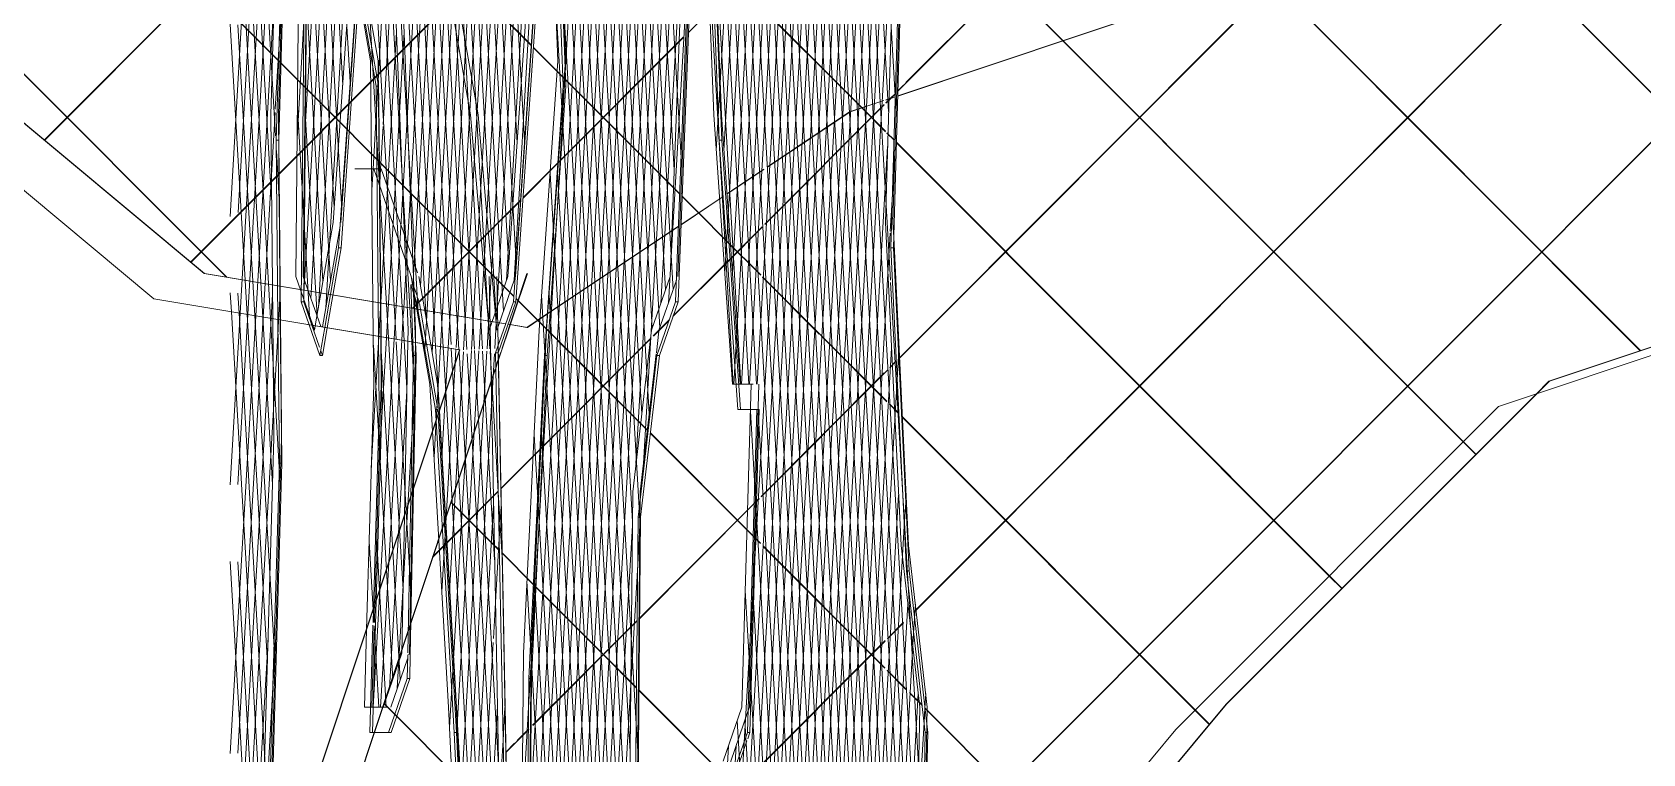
# Model space of a CAD drawing. Header units: millimetres. Extents: x -12186 to 152825, y -4386 to 9463.
# Drawn here: x 121776.2 to 122246.5, y 2273.3 to 2484 of the extents above; entities that cross this region are included whole.
import ezdxf

# ---------------------------------------------------------------- set-up
doc = ezdxf.new("R2010")
doc.units = ezdxf.units.MM
doc.layers.add('G-IMPT', color=8, linetype='Continuous', lineweight=5)
doc.layers.add('L-PLNT', color=71, linetype='Continuous', lineweight=5)

# ---------------------------------------------------------------- blocks, each defined once
blk = doc.blocks.new('SVA_Shades of Green Tree - Australian_Tree_based_on_Leopard_Tree_2901-V502-Section 4')
at = {"layer": 'G-IMPT'}
for p, q in [((-37586.75, 2452.95), (-37545.72, 3161.5)), ((-37584.54, 2452.95), (-37543.5, 3161.5)), ((-37584.91, 2406.28), (-37542.63, 3136.31)), ((-37582.7, 2406.28), (-37540.42, 3136.31)), ((-37606.24, 2430.2), (-37565.81, 3128.29)), ((-37603.95, 2431.34), (-37563.59, 3128.29)), ((-37603.33, 2401.93), (-37562.15, 3113.11)), ((-37580.53, 2403.55), (-37540.93, 3087.3)), ((-37578.31, 2403.55), (-37538.72, 3087.3)), ((-37516.27, 2101.5), (-37460.11, 3071.25)), ((-37514.05, 2101.5), (-37457.89, 3071.25)), ((-37504.21, 2231.3), (-37455.57, 3071.25)), ((-37501.99, 2231.3), (-37453.35, 3071.25)), ((-37409.95, 2155.58), (-37462.98, 3071.25)), ((-37407.74, 2155.58), (-37460.76, 3071.25)), ((-37407.22, 2186.94), (-37458.44, 3071.25)), ((-37405.09, 2188.23), (-37456.22, 3071.25)), ((-37405.81, 2240.87), (-37453.08, 3057.2)), ((-37413.48, 2411.63), (-37450.87, 3057.2)), ((-37557.18, 2423.48), (-37592.43, 3032.21)), ((-37554.96, 2423.48), (-37590.21, 3032.21)), ((-37562.63, 2439.15), (-37593.8, 2977.44)), ((-37560.41, 2439.15), (-37591.59, 2977.44)), ((-37440.25, 2394.64), (-37411.99, 2882.6)), ((-37573.41, 2468.57), (-37596.93, 2874.68)), ((-37571.25, 2469.4), (-37594.72, 2874.68)), ((-37438.03, 2394.64), (-37410.27, 2874.11)), ((-37437.14, 2369.88), (-37408.96, 2856.47)), ((-37414, 2460.81), (-37436.67, 2852.24)), ((-37427.61, 2377.61), (-37400.25, 2850.08)), ((-37430.03, 2414.22), (-37405.29, 2841.49)), ((-37425.39, 2377.61), (-37398.49, 2842.21)), ((-37412.06, 2465.48), (-37433.5, 2835.8)), ((-37427.81, 2414.22), (-37403.46, 2834.75)), ((-37575.89, 2432.93), (-37598.75, 2827.63)), ((-37573.73, 2433.76), (-37596.54, 2827.63)), ((-37440.3, 2472.22), (-37419.65, 2828.65)), ((-37438.08, 2472.22), (-37417.95, 2819.94)), ((-37434.92, 2369.88), (-37408.93, 2818.83)), ((-37416.8, 1960.06), (-37466.04, 2810.49)), ((-37415.41, 1974.38), (-37463.83, 2810.49)), ((-37579.18, 2411.3), (-37601.62, 2798.81)), ((-37576.97, 2411.3), (-37599.33, 2797.44)), ((-37521.11, 2253.23), (-37489.54, 2798.29)), ((-37518.89, 2253.23), (-37487.33, 2798.29)), ((-37476.6, 2443.83), (-37496.6, 2789.18)), ((-37474.59, 2447.29), (-37494.39, 2789.18)), ((-37520.46, 2185.92), (-37485.58, 2788.23)), ((-37518.25, 2185.92), (-37483.37, 2788.23)), ((-37421.14, 1956.62), (-37468.82, 2779.99)), ((-37418.92, 1956.62), (-37466.61, 2779.99)), ((-37518.4, 2143.15), (-37481.62, 2778.18)), ((-37516.18, 2143.15), (-37479.41, 2778.18)), ((-37479.12, 2408.9), (-37500.46, 2777.42)), ((-37476.91, 2408.9), (-37498.25, 2777.42)), ((-37483.02, 2397.7), (-37503.91, 2758.44)), ((-37480.8, 2397.7), (-37501.69, 2758.44)), ((-37424.82, 1941.73), (-37471.22, 2743.06)), ((-37422.6, 1941.73), (-37469.01, 2743.06)), ((-37502.39, 2184.25), (-37471.13, 2724.14)), ((-37500.18, 2184.25), (-37468.91, 2724.14)), ((-37489.47, 2273.91), (-37514.64, 2708.59)), ((-37406.66, 2314.68), (-37017.21, 2704.78)), ((-37406.65, 2314.57), (-37017.09, 2704.78)), ((-37541.78, 2392.8), (-37559.79, 2703.94)), ((-37539.48, 2391.38), (-37557.58, 2703.94)), ((-37607.4, 2412.46), (-37885.87, 2691.39)), ((-37607.27, 2412.46), (-37885.74, 2691.39)), ((-37525.56, 2411.61), (-37509.41, 2690.55)), ((-37523.34, 2411.61), (-37507.19, 2690.55)), ((-37464.32, 2449.43), (-37451.88, 2664.27)), ((-37462.11, 2449.43), (-37449.67, 2664.27)), ((-37530.71, 2479.6), (-37520.65, 2653.32)), ((-37528.49, 2479.6), (-37518.43, 2653.32)), ((-37482.78, 2080), (-37516.04, 2654.23)), ((-37480.57, 2080), (-37513.82, 2654.23)), ((-37454.81, 2381.24), (-37470.78, 2656.94)), ((-37452.6, 2381.24), (-37468.56, 2656.94)), ((-37486.1, 2372.55), (-37502.29, 2652.02)), ((-37483.89, 2372.55), (-37500.07, 2652.02)), ((-37487.79, 2358.01), (-37470.75, 2652.15)), ((-37485.57, 2358.01), (-37468.54, 2652.15)), ((-37529.92, 2413.41), (-37755.36, 2639.23)), ((-37594.19, 2435.17), (-37606.24, 2643.18)), ((-37593.05, 2453.71), (-37604.01, 2643.05)), ((-37530.71, 2401.17), (-37516.97, 2638.38)), ((-37528.49, 2401.17), (-37514.75, 2638.38)), ((-37454.65, 2381.24), (-37439.91, 2635.81)), ((-37452.43, 2381.24), (-37437.69, 2635.81)), ((-37403.36, 2239.57), (-37009.01, 2634.58)), ((-37403.36, 2239.43), (-37008.88, 2634.58)), ((-37546.3, 2392.42), (-37560.27, 2633.73)), ((-37544.06, 2392.04), (-37558.06, 2633.73)), ((-37461.85, 2413.79), (-37450.45, 2610.62)), ((-37459.63, 2413.79), (-37448.23, 2610.62)), ((-37425.19, 2341), (-37409.75, 2607.52)), ((-37488.82, 2341.13), (-37504.09, 2604.67)), ((-37486.84, 2345.06), (-37501.87, 2604.67)), ((-37462.11, 2173.88), (-37437.61, 2597.08)), ((-37459.9, 2173.88), (-37435.39, 2597.08)), ((-37522.47, 2451.66), (-37530.68, 2593.38)), ((-37520.31, 2452.49), (-37528.47, 2593.38)), ((-37422.97, 2341), (-37408.35, 2593.5)), ((-37555.88, 2436.95), (-37547.05, 2589.49)), ((-37553.67, 2436.95), (-37544.84, 2589.49)), ((-37660.56, 2452.5), (-37530.05, 2583.23)), ((-37660.43, 2452.5), (-37529.92, 2583.23)), ((-37480.53, 2404.85), (-37470.38, 2580.15)), ((-37478.32, 2404.85), (-37468.17, 2580.15)), ((-37440.44, 2446.83), (-37447.76, 2573.19)), ((-37438.23, 2446.83), (-37445.55, 2573.19)), ((-37459.19, 2381.24), (-37448.34, 2568.53)), ((-37456.98, 2381.24), (-37446.13, 2568.53)), ((-37596.74, 2400.83), (-37606.24, 2564.75)), ((-37539.73, 2480.65), (-37534.94, 2563.31)), ((-37530.71, 2436.92), (-37538.15, 2565.41)), ((-37537.51, 2480.65), (-37532.73, 2563.31)), ((-37528.49, 2436.92), (-37535.93, 2565.41)), ((-37536.81, 2463.83), (-37542.42, 2560.78)), ((-37534.59, 2463.83), (-37540.21, 2560.78)), ((-37522.97, 2412.69), (-37512.62, 2561.58)), ((-37411.28, 2466.78), (-37316.6, 2561.62)), ((-37408.93, 2469.27), (-37316.73, 2561.62)), ((-37536.32, 2461.05), (-37530.71, 2558.03)), ((-37534.11, 2461.05), (-37528.49, 2558.03)), ((-37425.55, 2346.46), (-37437.75, 2557.26)), ((-37423.33, 2346.46), (-37435.54, 2557.26)), ((-37592.21, 2459.87), (-37589.78, 2544.03)), ((-37564.55, 2444.14), (-37558.94, 2540.99)), ((-37561.59, 2457.09), (-37556.73, 2540.99)), ((-37552.92, 2409.75), (-37545.55, 2536.97)), ((-37550.7, 2409.86), (-37543.34, 2536.97)), ((-37537.15, 2391.32), (-37545.65, 2538.08)), ((-37534.94, 2391.4), (-37543.43, 2538.08)), ((-37411.05, 2388.72), (-37261.1, 2538.92)), ((-37411.04, 2388.59), (-37260.97, 2538.92)), ((-37135.76, 2410.6), (-37262.76, 2537.81)), ((-37135.63, 2410.6), (-37262.63, 2537.81)), ((-37551.3, 2400.46), (-37558.69, 2528.08)), ((-37549.09, 2400.46), (-37556.48, 2528.08)), ((-37530.05, 2413.41), (-37637.55, 2521.09)), ((-37459.35, 2381.24), (-37467.34, 2519.18)), ((-37457.14, 2381.24), (-37465.13, 2519.18)), ((-37363.13, 2481.49), (-37397.87, 2516.29)), ((-37363, 2481.49), (-37397.85, 2516.4)), ((-37601.13, 2401.65), (-37594.76, 2511.65)), ((-37524.95, 2416.01), (-37530.71, 2515.35)), ((-37522.79, 2416.85), (-37528.49, 2515.35)), ((-37584.01, 2507.05), (-37584.92, 2412.69)), ((-37568.52, 2507.05), (-37563.06, 2475.6)), ((-37432.04, 2380.13), (-37439.49, 2508.88)), ((-37429.82, 2380.13), (-37437.28, 2508.88)), ((-37617.84, 2416.86), (-37530.05, 2504.8)), ((-37617.72, 2416.86), (-37529.92, 2504.8)), ((-37549.35, 2392.93), (-37542.82, 2505.6)), ((-37547.16, 2392.56), (-37540.61, 2505.6)), ((-37475.59, 2412.69), (-37472.07, 2503.98)), ((-37421.73, 2461.89), (-37465.51, 2505.75)), ((-37421.86, 2461.89), (-37465.51, 2505.61)), ((-37194.49, 2390.99), (-37309.75, 2506.45)), ((-37194.36, 2390.99), (-37309.62, 2506.45)), ((-37573.99, 2428.42), (-37569.07, 2499.22)), ((-37598.83, 2401.18), (-37593.42, 2494.6)), ((-37592.02, 2480.58), (-37591.21, 2494.6)), ((-37485.1, 2041.47), (-37511.35, 2494.8)), ((-37483.5, 2052.17), (-37509.13, 2494.8)), ((-37594.51, 2400.46), (-37599.8, 2491.83)), ((-37552.52, 2407.28), (-37555.77, 2491.32)), ((-37539.37, 2491.32), (-37533.9, 2459.87)), ((-37518.39, 2480.15), (-37530.05, 2491.83)), ((-37518.38, 2480.27), (-37529.92, 2491.83)), ((-37487.73, 2282.03), (-37499.82, 2490.9)), ((-37472.44, 2483.95), (-37464.96, 2491.44)), ((-37601.33, 2401.6), (-37606.24, 2486.32)), ((-37599.09, 2401.23), (-37604.01, 2486.19)), ((-37560.63, 2433.41), (-37557.7, 2484)), ((-37558.42, 2433.41), (-37555.49, 2484)), ((-37593.12, 2461.54), (-37592.02, 2480.58)), ((-37544.85, 2392.18), (-37539.73, 2480.65)), ((-37542.66, 2391.81), (-37537.51, 2480.65)), ((-37533.56, 2430.39), (-37530.71, 2479.6)), ((-37531.34, 2430.39), (-37528.49, 2479.6)), ((-37509.11, 2470.86), (-37517.7, 2479.46)), ((-37509.12, 2471), (-37517.69, 2479.58)), ((-37510.57, 2445.75), (-37474, 2482.39)), ((-37510.56, 2445.89), (-37473.98, 2482.53)), ((-37246.19, 2364.35), (-37363.13, 2481.49)), ((-37242.42, 2360.7), (-37363, 2481.49)), ((-37563.06, 2475.6), (-37562.95, 2464.33)), ((-37474.99, 2436.81), (-37509.12, 2471)), ((-37475, 2436.69), (-37509.11, 2470.86)), ((-37459.64, 2138.24), (-37440.3, 2472.22)), ((-37457.42, 2138.24), (-37438.08, 2472.22)), ((-37412.07, 2465.16), (-37414.85, 2464.23)), ((-37412.07, 2465.11), (-37414.85, 2464.19)), ((-37414.82, 2463.37), (-37413.52, 2464.67)), ((-37414.81, 2463.25), (-37413.39, 2464.67)), ((-37413.52, 2464.67), (-37412.04, 2466.15)), ((-37413.39, 2464.67), (-37412.04, 2466.02)), ((-37411.79, 2460.81), (-37412.06, 2465.48)), ((-37411.28, 2466.92), (-37409.65, 2468.55)), ((-37596.64, 2400.82), (-37593.18, 2460.55)), ((-37591.64, 2399.98), (-37592.21, 2459.87)), ((-37583.14, 2401.18), (-37586.66, 2462.05)), ((-37580.92, 2401.18), (-37584.45, 2462.05)), ((-37562.95, 2464.02), (-37562.28, 2395.08)), ((-37540.33, 2391.9), (-37536.32, 2461.05)), ((-37538.15, 2391.28), (-37534.11, 2461.05)), ((-37532.62, 2391.49), (-37536.81, 2463.83)), ((-37530.41, 2391.57), (-37534.59, 2463.83)), ((-37533.9, 2459.87), (-37528.44, 2396.96)), ((-37450.15, 2427.85), (-37415.3, 2462.76)), ((-37450.14, 2427.98), (-37415.3, 2462.88)), ((-37425.38, 2460.71), (-37449.41, 2444.67)), ((-37415.36, 2464.06), (-37425.38, 2460.71)), ((-37414.93, 2454.95), (-37421.86, 2461.89)), ((-37414.94, 2455.09), (-37421.73, 2461.89)), ((-37562.34, 2444.14), (-37561.62, 2456.45)), ((-37422.91, 2301.81), (-37414.3, 2450.59)), ((-37412.43, 2452.57), (-37414.51, 2454.66)), ((-37412.43, 2452.45), (-37414.51, 2454.53)), ((-37412.89, 2436.57), (-37412.08, 2450.59)), ((-37285.35, 2325.15), (-37411.72, 2451.73)), ((-37281.57, 2321.5), (-37411.71, 2451.86)), ((-37591.98, 2435.17), (-37592.8, 2449.5)), ((-37520.75, 2435.56), (-37510.57, 2445.75)), ((-37520.74, 2435.7), (-37510.56, 2445.89)), ((-37474.39, 2443.83), (-37474.59, 2447.29)), ((-37435, 2352.84), (-37440.44, 2446.83)), ((-37432.79, 2352.84), (-37438.23, 2446.83)), ((-37567.61, 2444.14), (-37563.45, 2444.14)), ((-37564.91, 2437.96), (-37564.55, 2444.14)), ((-37563.45, 2444.14), (-37562.15, 2444.14)), ((-37562.69, 2437.96), (-37562.34, 2444.14)), ((-37562.15, 2444.14), (-37556.77, 2428.67)), ((-37485.27, 1966.14), (-37512.88, 2442.86)), ((-37483.5, 1973.74), (-37510.67, 2442.86)), ((-37450.43, 2444), (-37461.27, 2436.76)), ((-37450.43, 2443.91), (-37461.26, 2436.68)), ((-37560.05, 2394.71), (-37562.63, 2439.15)), ((-37557.82, 2394.34), (-37560.41, 2439.15)), ((-37556.74, 2422.21), (-37555.88, 2436.95)), ((-37554.52, 2422.21), (-37553.67, 2436.95)), ((-37528.71, 2402.54), (-37530.71, 2436.92)), ((-37526.5, 2402.54), (-37528.49, 2436.92)), ((-37413.51, 2425.88), (-37412.89, 2436.57)), ((-37562.84, 2395.18), (-37560.63, 2433.41)), ((-37560.65, 2394.81), (-37558.42, 2433.41)), ((-37530.05, 2426.37), (-37521.53, 2434.91)), ((-37529.92, 2426.37), (-37521.54, 2434.77)), ((-37462.31, 2435.98), (-37474.61, 2427.77)), ((-37462.31, 2436.06), (-37474.6, 2427.86)), ((-37469.55, 2431.23), (-37474.29, 2435.98)), ((-37469.42, 2431.23), (-37474.28, 2436.1)), ((-37579.29, 2397.92), (-37574.17, 2427.4)), ((-37556.68, 2428.42), (-37551.58, 2413.75)), ((-37535.81, 2391.37), (-37533.56, 2430.39)), ((-37533.6, 2391.45), (-37531.34, 2430.39)), ((-37475.36, 2427.35), (-37513.63, 2401.81)), ((-37475.36, 2427.26), (-37513.63, 2401.72)), ((-37461.41, 2423.08), (-37469.55, 2431.23)), ((-37461.42, 2423.22), (-37469.42, 2431.23)), ((-37461, 2417.11), (-37450.93, 2427.2)), ((-37460.99, 2416.99), (-37450.93, 2427.07)), ((-37558.35, 2394.43), (-37556.74, 2422.21)), ((-37555.47, 2393.95), (-37557.18, 2423.48)), ((-37555.71, 2401.65), (-37554.52, 2422.21)), ((-37553.63, 2400.44), (-37554.96, 2423.48)), ((-37553, 2403.38), (-37530.05, 2426.37)), ((-37552.88, 2403.38), (-37529.92, 2426.37)), ((-37451.35, 2413.13), (-37461.42, 2423.22)), ((-37451.35, 2413), (-37461.41, 2423.08)), ((-37420.7, 2301.81), (-37413.55, 2425.32)), ((-37523.48, 2406.83), (-37530.05, 2413.41)), ((-37523.47, 2406.95), (-37529.92, 2413.41)), ((-37527.98, 2388.02), (-37519.49, 2413.53)), ((-37526.89, 2391.71), (-37519.62, 2413.53)), ((-37476.97, 2400.98), (-37460.99, 2416.99)), ((-37476.91, 2401.18), (-37461, 2417.11)), ((-37432.28, 2375.31), (-37430.03, 2414.22)), ((-37430.07, 2375.31), (-37427.81, 2414.22)), ((-37584.92, 2412.69), (-37579.82, 2398.01)), ((-37551.21, 2412.69), (-37547.73, 2392.66)), ((-37528.05, 2392.48), (-37528.44, 2412.69)), ((-37528.05, 2398.08), (-37523.24, 2411.92)), ((-37523.24, 2411.92), (-37522.97, 2412.69)), ((-37481.06, 2396.96), (-37475.97, 2411.61)), ((-37414.5, 2376.22), (-37450.82, 2412.6)), ((-37434.24, 2395.86), (-37450.82, 2412.48)), ((-37409.94, 2350.5), (-37413.44, 2410.86)), ((-37605.92, 2402.37), (-37606.24, 2407.89)), ((-37603.68, 2401.99), (-37604.01, 2407.76)), ((-37594.33, 2400.43), (-37593.92, 2407.53)), ((-37592.14, 2400.07), (-37591.71, 2407.53)), ((-37516.53, 2399.87), (-37522.79, 2406.14)), ((-37516.41, 2399.87), (-37522.78, 2406.26)), ((-37505.92, 2244.21), (-37515.36, 2407.22)), ((-37503.75, 2245.04), (-37513.15, 2407.22)), ((-37606.24, 2351.77), (-37603.33, 2401.93)), ((-37606.24, 2273.34), (-37598.83, 2401.18)), ((-37606.24, 2194.91), (-37594.33, 2400.43)), ((-37597.19, 2251.69), (-37605.92, 2402.37)), ((-37604.01, 2351.9), (-37601.14, 2401.57)), ((-37604.01, 2273.47), (-37596.64, 2400.82)), ((-37595.12, 2254.17), (-37603.68, 2401.99)), ((-37595.42, 2299.65), (-37601.33, 2401.6)), ((-37593.48, 2304.32), (-37599.09, 2401.23)), ((-37593.91, 2351.93), (-37596.74, 2400.83)), ((-37591.7, 2351.93), (-37594.51, 2400.46)), ((-37592.3, 2397.29), (-37592.14, 2400.07)), ((-37556.15, 2394.06), (-37555.73, 2401.45)), ((-37553.23, 2393.57), (-37553.61, 2400.14)), ((-37531.26, 2391.54), (-37530.83, 2399.02)), ((-37530.83, 2399.02), (-37530.71, 2401.17)), ((-37525.83, 2398.85), (-37530.05, 2399.55)), ((-37525.82, 2398.87), (-37529.92, 2399.55)), ((-37529.04, 2391.62), (-37528.61, 2399.02)), ((-37528.61, 2399.02), (-37528.49, 2401.17)), ((-37513.94, 2397.27), (-37516.53, 2399.87)), ((-37513.93, 2397.39), (-37516.41, 2399.87)), ((-37482.71, 2395.36), (-37478.04, 2400.04)), ((-37482.7, 2395.25), (-37478.11, 2399.85)), ((-37604.01, 2195.04), (-37592.3, 2397.29)), ((-37565.07, 2356.73), (-37562.84, 2395.18)), ((-37562.86, 2356.73), (-37560.65, 2394.81)), ((-37562.59, 2321.16), (-37558.35, 2394.43)), ((-37556.8, 2338.55), (-37560.05, 2394.71)), ((-37559.91, 2329.21), (-37556.15, 2394.06)), ((-37554.67, 2380.09), (-37555.47, 2393.95)), ((-37515.81, 2362.08), (-37483.41, 2394.54)), ((-37515.8, 2362.22), (-37483.44, 2394.63)), ((-37507.08, 2390.4), (-37513.94, 2397.27)), ((-37484.22, 2367.63), (-37513.93, 2397.39)), ((-37481.82, 2390.37), (-37481.09, 2396.72)), ((-37457.16, 2102.6), (-37440.25, 2394.64)), ((-37454.94, 2102.6), (-37438.03, 2394.64)), ((-37414.5, 2376.09), (-37433.58, 2395.2)), ((-37560.67, 2326.92), (-37564.47, 2392.56)), ((-37558.78, 2332.59), (-37562.26, 2392.56)), ((-37554.91, 2344.21), (-37557.77, 2393.54)), ((-37555.39, 2342.8), (-37554.4, 2393.77)), ((-37552.81, 2386.27), (-37553.23, 2393.57)), ((-37553.03, 2349.86), (-37552.19, 2393.4)), ((-37549.51, 2390.15), (-37549.35, 2392.93)), ((-37547.3, 2390.15), (-37547.16, 2392.56)), ((-37545.19, 2373.41), (-37546.3, 2392.42)), ((-37546.09, 2370.7), (-37544.85, 2392.18)), ((-37543.31, 2379.07), (-37544.06, 2392.04)), ((-37543.41, 2378.76), (-37542.66, 2391.81)), ((-37542.24, 2320.65), (-37538.18, 2390.67)), ((-37542.21, 2280.95), (-37535.83, 2391.05)), ((-37541.33, 2385.03), (-37541.71, 2391.65)), ((-37540.6, 2387.22), (-37540.35, 2391.42)), ((-37540.14, 2238.18), (-37531.31, 2390.81)), ((-37539.95, 2281.67), (-37533.63, 2390.93)), ((-37528.79, 2206.85), (-37539.44, 2390.7)), ((-37537.93, 2238.18), (-37529.13, 2390.05)), ((-37530.71, 2280.06), (-37537.08, 2390.09)), ((-37528.49, 2280.06), (-37534.92, 2391)), ((-37530.71, 2358.49), (-37532.58, 2390.88)), ((-37528.49, 2358.49), (-37530.36, 2390.76)), ((-37527.99, 2388.39), (-37527.26, 2390.59)), ((-37484.23, 2367.51), (-37506.12, 2389.43)), ((-37420.85, 2259.03), (-37413.17, 2391.69)), ((-37411.48, 2382.49), (-37411.08, 2389.44)), ((-37411.08, 2389.44), (-37410.95, 2391.69)), ((-37552.45, 2380.09), (-37552.81, 2386.27)), ((-37544.45, 2320.65), (-37540.6, 2387.22)), ((-37530.71, 2201.63), (-37541.33, 2385.03)), ((-37530.05, 2382.2), (-37528.87, 2385.74)), ((-37529.54, 2383.35), (-37528.68, 2385.93)), ((-37528.69, 2386.29), (-37527.99, 2388.39)), ((-37528.68, 2385.93), (-37527.98, 2388.02)), ((-37451.25, 2348.32), (-37414.26, 2385.37)), ((-37413.66, 2386.1), (-37411.75, 2388.01)), ((-37413.66, 2385.97), (-37411.75, 2387.89)), ((-37451.25, 2348.45), (-37415.28, 2384.48)), ((-37420.16, 2175.06), (-37432.04, 2380.13)), ((-37418, 2175.89), (-37429.82, 2380.13)), ((-37418.63, 2259.03), (-37411.48, 2382.49)), ((-37557.09, 2337.67), (-37554.68, 2379.31)), ((-37553.18, 2366.95), (-37552.47, 2379.31)), ((-37544.51, 2359.86), (-37543.41, 2378.76)), ((-37528.49, 2123.21), (-37543.31, 2379.07)), ((-37446.53, 2050.93), (-37427.61, 2377.61)), ((-37444.31, 2050.93), (-37425.39, 2377.61)), ((-37434.03, 2345.12), (-37432.28, 2375.31)), ((-37431.82, 2345.12), (-37430.07, 2375.31)), ((-37411.01, 2372.73), (-37413.75, 2375.47)), ((-37411.01, 2372.59), (-37413.75, 2375.34)), ((-37546.72, 2359.86), (-37546.09, 2370.7)), ((-37545.28, 2373.16), (-37540.28, 2286.88)), ((-37530.71, 2123.21), (-37545.19, 2373.41)), ((-37427.98, 1917.87), (-37454.35, 2373.25)), ((-37426.05, 1922.81), (-37452.13, 2373.25)), ((-37320.24, 2281.8), (-37410.24, 2371.95)), ((-37324.5, 2285.94), (-37410.23, 2371.81)), ((-37554.41, 2345.73), (-37553.18, 2366.95)), ((-37508.4, 2208.56), (-37517.54, 2366.5)), ((-37506.23, 2209.4), (-37515.33, 2366.5)), ((-37453.6, 2336.82), (-37483.57, 2366.85)), ((-37453.59, 2336.95), (-37483.56, 2366.97)), ((-37454.46, 2070.7), (-37437.14, 2369.88)), ((-37452.25, 2070.7), (-37434.92, 2369.88)), ((-37527.26, 2350.73), (-37515.8, 2362.22)), ((-37527.26, 2350.61), (-37515.81, 2362.08)), ((-37242.55, 2360.7), (-37246.19, 2364.35)), ((-37529.05, 2329.96), (-37530.71, 2358.49)), ((-37527.98, 2349.72), (-37528.49, 2358.49)), ((-37418.45, 2066.99), (-37435, 2352.84)), ((-37420.47, 2140.25), (-37432.79, 2352.84)), ((-37553.95, 2302.61), (-37553.03, 2349.86)), ((-37547.16, 2330.8), (-37530.05, 2347.94)), ((-37547.03, 2330.8), (-37529.92, 2347.94)), ((-37530.05, 2347.94), (-37527.99, 2350.01)), ((-37529.92, 2347.94), (-37527.99, 2349.88)), ((-37526.88, 2330.59), (-37527.98, 2349.72)), ((-37453.32, 2346.38), (-37451.81, 2347.89)), ((-37453.32, 2346.24), (-37451.81, 2347.76)), ((-37418.79, 2216.24), (-37411.1, 2348.92)), ((-37408.33, 2322.7), (-37409.94, 2350.5)), ((-37409.02, 2346.67), (-37408.89, 2348.92)), ((-37557.5, 2292.39), (-37554.41, 2345.73)), ((-37553.94, 2327.46), (-37554.91, 2344.21)), ((-37530.05, 2334.98), (-37541.84, 2346.79)), ((-37529.92, 2334.98), (-37541.71, 2346.79)), ((-37530.71, 2322.74), (-37529.36, 2345.94)), ((-37527.72, 2336.07), (-37527.17, 2345.63)), ((-37486.61, 2341.13), (-37486.84, 2345.06)), ((-37486.69, 2312.82), (-37453.32, 2346.24)), ((-37486.69, 2312.95), (-37453.78, 2345.91)), ((-37451.74, 2039.34), (-37434.03, 2345.12)), ((-37445.29, 2112.49), (-37431.82, 2345.12)), ((-37422.68, 2296.9), (-37425.55, 2346.46)), ((-37420.46, 2296.9), (-37423.33, 2346.46)), ((-37409.42, 2339.72), (-37409.02, 2346.67)), ((-37559.71, 2292.39), (-37557.09, 2337.67)), ((-37555.8, 2321.28), (-37556.8, 2338.55)), ((-37503.8, 2081.47), (-37488.83, 2339.9)), ((-37487.28, 2328.53), (-37486.62, 2339.9)), ((-37445.62, 1988.08), (-37425.19, 2341)), ((-37443.41, 1988.08), (-37422.97, 2341)), ((-37416.57, 2216.24), (-37409.42, 2339.72)), ((-37564.54, 2315.3), (-37565.69, 2335.25)), ((-37562.65, 2320.97), (-37563.48, 2335.25)), ((-37527.65, 2332.57), (-37530.05, 2334.98)), ((-37527.65, 2332.71), (-37529.92, 2334.98)), ((-37528.49, 2322.74), (-37527.72, 2336.07)), ((-37451.45, 2334.67), (-37453.6, 2336.82)), ((-37451.45, 2334.8), (-37453.59, 2336.95)), ((-37415.11, 2298.4), (-37450.52, 2333.87)), ((-37415.11, 2298.28), (-37450.52, 2333.74)), ((-37599.25, 2208.92), (-37606.24, 2329.46)), ((-37597.43, 2215.6), (-37604.01, 2329.34)), ((-37560.95, 2311.19), (-37559.91, 2329.21)), ((-37556.6, 2294.96), (-37558.78, 2332.59)), ((-37517.7, 2322.74), (-37526.9, 2331.95)), ((-37517.71, 2322.62), (-37526.9, 2331.82)), ((-37501.59, 2081.47), (-37487.28, 2328.53)), ((-37558.82, 2294.96), (-37560.67, 2326.92)), ((-37553.59, 2321.28), (-37553.94, 2327.46)), ((-37510.8, 2171.68), (-37519.61, 2323.73)), ((-37508.71, 2173.75), (-37517.39, 2323.73)), ((-37281.7, 2321.5), (-37285.35, 2325.15)), ((-37564.57, 2286.88), (-37562.59, 2321.16)), ((-37560.68, 2286.88), (-37562.65, 2320.97)), ((-37538.08, 2195.41), (-37530.71, 2322.74)), ((-37529.41, 2306.94), (-37528.49, 2322.74)), ((-37497.85, 2302.72), (-37517.71, 2322.62)), ((-37487.63, 2292.61), (-37517.7, 2322.74)), ((-37438.48, 2020.81), (-37455.86, 2320.97)), ((-37436.27, 2020.81), (-37453.65, 2320.97)), ((-37403.95, 2247.05), (-37408.33, 2322.7)), ((-37564.32, 2311.6), (-37564.54, 2315.3)), ((-37564.01, 2316.89), (-37564.16, 2311.58)), ((-37415.41, 2196.04), (-37408.41, 2317)), ((-37406.44, 2312.75), (-37406.19, 2317)), ((-37564.19, 2310.57), (-37564.88, 2286.88)), ((-37562.89, 2286.88), (-37564.27, 2310.63)), ((-37562.36, 2286.88), (-37560.95, 2311.15)), ((-37517.94, 2281.51), (-37487.44, 2312.07)), ((-37497.01, 2302.61), (-37487.44, 2312.2)), ((-37414.36, 2306.97), (-37409.66, 2311.68)), ((-37414.36, 2306.84), (-37409.67, 2311.54)), ((-37406.69, 2308.51), (-37406.44, 2312.75)), ((-37602.13, 2187.34), (-37595.22, 2306.67)), ((-37593.82, 2292.65), (-37593.01, 2306.67)), ((-37535.86, 2195.41), (-37529.47, 2305.79)), ((-37454.57, 2266.69), (-37415, 2306.33)), ((-37454.57, 2266.57), (-37415, 2306.2)), ((-37412.49, 2208.19), (-37406.69, 2308.51)), ((-37593.21, 2299.65), (-37593.48, 2304.32)), ((-37559.41, 2286.88), (-37554.52, 2300.97)), ((-37554.1, 2302.16), (-37553.95, 2302.61)), ((-37517.95, 2281.63), (-37497.46, 2302.16)), ((-37487.63, 2292.48), (-37497.29, 2302.16)), ((-37439.89, 2008.63), (-37422.91, 2301.81)), ((-37437.68, 2008.63), (-37420.7, 2301.81)), ((-37417.68, 2210.7), (-37422.68, 2296.9)), ((-37415.52, 2211.53), (-37420.46, 2296.9)), ((-37408.93, 2292.08), (-37414.45, 2297.61)), ((-37408.93, 2292.21), (-37414.44, 2297.73)), ((-37598.74, 2207.74), (-37593.82, 2292.65)), ((-37460.27, 2265.08), (-37486.9, 2291.75)), ((-37460.23, 2265.17), (-37486.89, 2291.88)), ((-37413.35, 2153.27), (-37405.38, 2290.87)), ((-37404.25, 2287.53), (-37407.88, 2291.15)), ((-37404.24, 2287.38), (-37407.51, 2290.66)), ((-37403.41, 2286.62), (-37403.17, 2290.87)), ((-37564.88, 2286.88), (-37560.25, 2286.88)), ((-37530.05, 2256.55), (-37561.42, 2287.97)), ((-37529.92, 2256.55), (-37561.29, 2287.97)), ((-37540.28, 2286.88), (-37535.76, 2193.22)), ((-37530.71, 2244.31), (-37528.23, 2287.13)), ((-37526.58, 2277.25), (-37526.03, 2286.81)), ((-37403.66, 2282.37), (-37403.41, 2286.62)), ((-37355.83, 2239.03), (-37403.42, 2286.69)), ((-37360.61, 2243.68), (-37403.4, 2286.55)), ((-37320.37, 2281.8), (-37324.5, 2285.94)), ((-37487.26, 2273.91), (-37487.73, 2282.03)), ((-37446.37, 2078.56), (-37458.21, 2282.98)), ((-37455.71, 2278.17), (-37455.99, 2282.98)), ((-37411.13, 2153.27), (-37403.66, 2282.37)), ((-37526.92, 2214.63), (-37530.71, 2280.06)), ((-37525.71, 2232.05), (-37528.49, 2280.06)), ((-37528.49, 2244.31), (-37526.58, 2277.25)), ((-37525.78, 2273.67), (-37519.05, 2280.41)), ((-37522.45, 2277.13), (-37519.05, 2280.54)), ((-37444.15, 2078.56), (-37455.71, 2278.17)), ((-37525.78, 2273.79), (-37523.24, 2276.34)), ((-37462.32, 2248.81), (-37460.76, 2275.62)), ((-37458.94, 2268.89), (-37458.55, 2275.62))]:
    blk.add_line(p, q, dxfattribs=at)
at = {"layer": 'G-IMPT', "flags": 128}
for points in [[(-37489.65, 2255.43), (-37488.74, 2349.79), (-37483.27, 2396.96), (-37477.81, 2412.69), (-37474.16, 2507.05), (-37468.7, 2554.23), (-37465.05, 2459.87), (-37459.58, 2381.24), (-37454.12, 2381.24), (-37456.85, 2286.88), (-37462.32, 2271.15)], [(-37406.74, 2192.52), (-37404.92, 2286.88), (-37410.38, 2334.06), (-37414.94, 2428.42), (-37412.21, 2522.78), (-37409.47, 2617.13), (-37405.83, 2522.78), (-37400.36, 2522.78), (-37394.9, 2554.23), (-37389.43, 2601.41), (-37386.7, 2695.77), (-37392.16, 2742.95), (-37395.81, 2837.3), (-37401.27, 2853.03), (-37406.74, 2837.3), (-37412.21, 2884.48), (-37417.67, 2805.85), (-37423.14, 2868.76), (-37428.61, 2821.58), (-37434.07, 2837.3), (-37439.54, 2868.76), (-37434.07, 2947.39)], [(-37158.24, 2822.42), (-37236.77, 2728.06), (-37142.53, 2680.88), (-37236.77, 2649.43), (-37236.77, 2555.07), (-37331.01, 2492.17), (-37411.32, 2465.36)], [(-37017.01, 2586.53), (-37001.3, 2680.88), (-37064.13, 2775.24), (-37158.37, 2822.42), (-37236.9, 2728.06), (-37142.66, 2680.88), (-37236.9, 2649.43), (-37236.9, 2555.07), (-37331.14, 2492.17), (-37411.32, 2465.41)], [(-37554.4, 2393.77), (-37554.34, 2396.96), (-37557.98, 2491.32), (-37559.81, 2585.68), (-37560.72, 2680.04), (-37557.07, 2774.4), (-37551.61, 2821.58), (-37547.05, 2727.22), (-37552.52, 2680.04), (-37547.05, 2648.59), (-37547.05, 2554.23), (-37541.58, 2491.32), (-37536.12, 2459.87), (-37530.65, 2396.96)], [(-37412.52, 2424.11), (-37412.73, 2428.42), (-37409.99, 2522.78), (-37407.65, 2603.74)], [(-37529.92, 2399.55), (-37613.73, 2413.53), (-37802.21, 2570.8), (-37865.04, 2476.44), (-37770.8, 2397.81), (-37692.26, 2303.45), (-37676.56, 2209.09), (-37755.09, 2114.73), (-37802.21, 2067.55)], [(-37530.05, 2399.55), (-37613.86, 2413.53), (-37802.34, 2570.8), (-37810.11, 2559.12)], [(-37530.65, 2396.96), (-37525.18, 2412.69), (-37514.25, 2569.95), (-37510.61, 2475.6), (-37516.07, 2396.96), (-37520.63, 2302.61), (-37521.54, 2208.25), (-37516.98, 2113.89), (-37514.25, 2066.71)], [(-37512.55, 2562.56), (-37512.04, 2569.95), (-37508.39, 2475.6), (-37508.92, 2467.95)], [(-37593.85, 2400.35), (-37594.43, 2459.87), (-37591.69, 2554.23), (-37586.23, 2507.05), (-37587.14, 2412.69), (-37582.17, 2398.4)], [(-37466.46, 2553.73), (-37462.84, 2459.87), (-37457.37, 2381.24), (-37453.55, 2381.24)], [(-37581.44, 2398.28), (-37576.21, 2428.42), (-37570.81, 2506.07)], [(-37570.56, 2506.02), (-37565.27, 2475.6), (-37564.5, 2395.45)], [(-37508.98, 2467.08), (-37513.86, 2396.96), (-37518.41, 2302.61), (-37519.32, 2208.25), (-37514.77, 2113.89)], [(-37415.36, 2464.02), (-37425.25, 2460.71), (-37449.41, 2444.59)], [(-37569.83, 2444.14), (-37564.36, 2444.14), (-37558.89, 2428.42), (-37553.43, 2412.69), (-37550.01, 2393.04)], [(-36844.1, 2444.99), (-36938.34, 2444.99), (-37032.58, 2429.26), (-37126.82, 2413.53), (-37221.06, 2382.08), (-37315.3, 2287.72), (-37393.84, 2193.37), (-37409.54, 2099.01), (-37416.11, 2059.56)], [(-36941.53, 2444.48), (-37032.71, 2429.26), (-37126.95, 2413.53), (-37221.19, 2382.08), (-37224.93, 2378.34)], [(-37402.81, 2281.42), (-37402.7, 2286.88), (-37408.17, 2334.06), (-37412.52, 2424.11)], [(-37515.16, 2223.97), (-37520.63, 2192.52), (-37526.1, 2129.62), (-37527.01, 2223.97), (-37528.83, 2318.33), (-37530.65, 2412.69)], [(-37552.18, 2394.08), (-37552.12, 2396.96), (-37552.52, 2407.28)], [(-37599.55, 2202.87), (-37596.25, 2271.15), (-37593.52, 2365.51), (-37593.85, 2400.35)], [(-37596.55, 2219.16), (-37594.04, 2271.15), (-37591.3, 2365.51), (-37591.64, 2399.98)], [(-37513.63, 2401.81), (-37519.62, 2397.81), (-37525.13, 2398.73)], [(-37513.63, 2401.72), (-37519.49, 2397.81), (-37525.13, 2398.75)], [(-37582.17, 2398.4), (-37581.67, 2396.96), (-37581.44, 2398.28)], [(-37564.5, 2395.45), (-37564.36, 2381.24), (-37566.44, 2309.6)], [(-37562.28, 2395.08), (-37562.15, 2381.24), (-37564.01, 2316.89)], [(-37550.01, 2393.04), (-37547.96, 2381.24), (-37547.17, 2367.49)], [(-37547.73, 2392.66), (-37545.75, 2381.24), (-37545.28, 2373.16)], [(-37524.79, 2223.97), (-37526.61, 2318.33), (-37528.05, 2392.48)], [(-37487.44, 2255.43), (-37486.52, 2349.79), (-37481.86, 2390.08)], [(-37786.5, 2224.82), (-37692.26, 2193.37), (-37598.02, 2130.46), (-37582.32, 2224.82), (-37550.9, 2319.18), (-37529.92, 2382.2)], [(-37610.26, 2138.54), (-37598.15, 2130.46), (-37582.45, 2224.82), (-37551.03, 2319.18), (-37530.05, 2382.2)], [(-37451.9, 2381.24), (-37454.64, 2286.88), (-37455.08, 2285.61)], [(-37224.93, 2378.34), (-37315.43, 2287.72), (-37393.97, 2193.37), (-37409.67, 2099.01), (-37416.14, 2060.15)], [(-37547.17, 2367.49), (-37542.49, 2286.88), (-37537.94, 2192.52), (-37537.03, 2098.16), (-37536.12, 2003.8)], [(-37566.44, 2309.6), (-37567.09, 2286.88), (-37561.63, 2286.88), (-37556.16, 2302.61), (-37555.39, 2342.8)], [(-37455.08, 2285.61), (-37460.1, 2271.15), (-37460.1, 2265.54)], [(-37405.17, 2185.13), (-37404.53, 2192.52), (-37402.81, 2281.42)]]:
    blk.add_lwpolyline(points, dxfattribs=at)
at = {"layer": 'L-PLNT'}
for p, q in [((-37817.02, 2563.4), (-37628.54, 2406.14)), ((-37628.58, 2406.14), (-37817.02, 2563.37)), ((-37523.59, 2405.3), (-37512.66, 2562.56)), ((-37512.66, 2562.56), (-37509.01, 2468.2)), ((-37508.27, 2468.2), (-37511.92, 2562.56)), ((-37512.39, 2555.73), (-37522.85, 2405.3)), ((-37592.83, 2452.48), (-37590.1, 2546.83)), ((-37467.1, 2546.83), (-37463.46, 2452.48)), ((-37462.72, 2452.48), (-37466.36, 2546.83)), ((-37589.51, 2541.74), (-37592.1, 2452.48)), ((-37413.35, 2421.02), (-37410.61, 2515.38)), ((-37409.87, 2515.38), (-37412.61, 2421.02)), ((-37584.63, 2499.65), (-37585.54, 2405.3)), ((-37584.81, 2405.3), (-37583.9, 2499.65)), ((-37574.61, 2421.02), (-37569.14, 2499.65)), ((-37569.14, 2499.65), (-37563.68, 2468.2)), ((-37562.94, 2468.2), (-37568.41, 2499.65)), ((-37476.21, 2405.3), (-37472.57, 2499.65)), ((-37471.83, 2499.65), (-37475.47, 2405.3)), ((-37568.62, 2496.62), (-37573.87, 2421.02)), ((-37563.68, 2468.2), (-37562.97, 2395.2)), ((-37562.94, 2468.2), (-37563.68, 2468.2)), ((-37562.9, 2464.07), (-37562.94, 2468.2)), ((-37509.01, 2468.2), (-37514.48, 2389.57)), ((-37513.74, 2389.57), (-37508.27, 2468.2)), ((-37508.27, 2468.2), (-37509.01, 2468.2)), ((-37562.23, 2395.08), (-37562.9, 2463.73)), ((-37592.33, 2400.1), (-37592.83, 2452.48)), ((-37592.1, 2452.48), (-37592.83, 2452.48)), ((-37592.1, 2452.48), (-37591.59, 2399.97)), ((-37463.46, 2452.48), (-37457.99, 2373.84)), ((-37462.72, 2452.48), (-37463.46, 2452.48)), ((-37457.25, 2373.84), (-37462.72, 2452.48)), ((-37578.65, 2397.81), (-37574.61, 2421.02)), ((-37573.87, 2421.02), (-37577.93, 2397.69)), ((-37573.87, 2421.02), (-37574.61, 2421.02)), ((-37408.79, 2326.66), (-37413.35, 2421.02)), ((-37412.61, 2421.02), (-37413.35, 2421.02)), ((-37412.61, 2421.02), (-37408.05, 2326.66)), ((-37552.9, 2393.52), (-37553.54, 2410.21)), ((-37553.54, 2410.21), (-37551.83, 2405.3)), ((-37552.8, 2410.21), (-37553.54, 2410.21)), ((-37552.8, 2410.21), (-37552.71, 2407.82)), ((-37551.78, 2407.25), (-37552.71, 2409.93)), ((-37628.58, 2406.14), (-37628.54, 2406.14)), ((-37628.54, 2406.14), (-37539.26, 2391.24)), ((-37539.3, 2391.24), (-37628.54, 2406.13)), ((-37585.54, 2405.3), (-37583.21, 2398.58)), ((-37584.81, 2405.3), (-37585.54, 2405.3)), ((-37582.43, 2398.45), (-37584.81, 2405.3)), ((-37552.71, 2407.82), (-37552.15, 2393.39)), ((-37551.83, 2405.3), (-37549.69, 2392.98)), ((-37551.1, 2405.3), (-37551.83, 2405.3)), ((-37551.1, 2405.3), (-37551.53, 2406.53)), ((-37548.93, 2392.86), (-37551, 2404.76)), ((-37528.77, 2390.4), (-37523.59, 2405.3)), ((-37522.85, 2405.3), (-37528.03, 2390.4)), ((-37522.85, 2405.3), (-37523.59, 2405.3)), ((-37481.68, 2389.57), (-37476.21, 2405.3)), ((-37475.47, 2405.3), (-37480.94, 2389.57)), ((-37475.47, 2405.3), (-37476.21, 2405.3)), ((-37235.87, 2374.69), (-37141.63, 2406.14)), ((-37141.67, 2406.14), (-37235.87, 2374.7)), ((-37591.92, 2358.12), (-37592.33, 2400.1)), ((-37591.59, 2399.97), (-37591.18, 2358.12)), ((-37583.21, 2398.58), (-37580.08, 2389.57)), ((-37580.18, 2391.98), (-37582.43, 2398.45)), ((-37580.08, 2389.57), (-37578.65, 2397.81)), ((-37577.93, 2397.69), (-37579.34, 2389.57)), ((-37562.97, 2395.2), (-37562.77, 2373.84)), ((-37562.03, 2373.84), (-37562.23, 2395.08)), ((-37579.34, 2389.57), (-37580.08, 2389.57)), ((-37579.34, 2389.57), (-37579.83, 2390.99)), ((-37565.75, 2311.78), (-37539.3, 2391.24)), ((-37539.26, 2391.24), (-37565.71, 2311.78)), ((-37553.54, 2348.34), (-37552.74, 2389.57)), ((-37552.74, 2389.57), (-37552.9, 2393.52)), ((-37552.01, 2389.57), (-37552.76, 2350.69)), ((-37552.01, 2389.57), (-37552.74, 2389.57)), ((-37552.15, 2393.39), (-37552.01, 2389.57)), ((-37549.69, 2392.98), (-37546.37, 2373.84)), ((-37545.73, 2374.44), (-37548.93, 2392.86)), ((-37539.3, 2391.24), (-37539.26, 2391.24)), ((-37527.23, 2310.94), (-37528.77, 2390.4)), ((-37528.03, 2390.4), (-37528.77, 2390.4)), ((-37528.03, 2390.4), (-37526.5, 2310.94)), ((-37514.48, 2389.57), (-37519.03, 2295.21)), ((-37518.3, 2295.21), (-37513.74, 2389.57)), ((-37513.74, 2389.57), (-37514.48, 2389.57)), ((-37487.14, 2342.39), (-37481.68, 2389.57)), ((-37480.94, 2389.57), (-37486.41, 2342.39)), ((-37480.94, 2389.57), (-37481.68, 2389.57)), ((-37562.77, 2373.84), (-37564.46, 2315.55)), ((-37563.65, 2317.98), (-37562.03, 2373.84)), ((-37562.03, 2373.84), (-37562.77, 2373.84)), ((-37546.37, 2373.84), (-37546.17, 2370.47)), ((-37545.63, 2373.84), (-37546.37, 2373.84)), ((-37546.17, 2370.47), (-37540.9, 2279.49)), ((-37545.54, 2372.36), (-37545.63, 2373.84)), ((-37540.16, 2279.49), (-37545.54, 2372.36)), ((-37457.99, 2373.84), (-37452.52, 2373.84)), ((-37457.25, 2373.84), (-37457.99, 2373.84)), ((-37452.52, 2373.84), (-37457.25, 2373.84)), ((-37452.52, 2373.84), (-37455.26, 2279.49)), ((-37454.52, 2279.49), (-37451.78, 2373.84)), ((-37451.78, 2373.84), (-37452.52, 2373.84)), ((-37235.91, 2374.69), (-37330.15, 2280.33)), ((-37330.11, 2280.33), (-37235.87, 2374.69)), ((-37235.91, 2374.69), (-37235.87, 2374.69)), ((-37594.66, 2263.76), (-37591.92, 2358.12)), ((-37591.18, 2358.12), (-37593.92, 2263.76)), ((-37591.18, 2358.12), (-37591.92, 2358.12)), ((-37554.42, 2302.74), (-37553.54, 2348.34)), ((-37552.76, 2350.69), (-37553.69, 2302.16)), ((-37488.06, 2248.03), (-37487.14, 2342.39)), ((-37486.41, 2342.39), (-37487.32, 2248.03)), ((-37486.41, 2342.39), (-37487.14, 2342.39)), ((-37403.32, 2279.49), (-37408.79, 2326.66)), ((-37408.05, 2326.66), (-37408.79, 2326.66)), ((-37408.05, 2326.66), (-37402.58, 2279.49)), ((-37564.76, 2279.49), (-37563.65, 2317.98)), ((-37564.46, 2315.55), (-37564.57, 2311.63)), ((-37597.17, 2217.42), (-37565.75, 2311.78)), ((-37565.71, 2311.78), (-37597.12, 2217.42)), ((-37564.59, 2310.88), (-37565.5, 2279.49)), ((-37525.41, 2216.58), (-37527.23, 2310.94)), ((-37526.5, 2310.94), (-37524.67, 2216.58)), ((-37554.57, 2295.21), (-37554.43, 2302.16)), ((-37553.69, 2302.16), (-37553.83, 2295.21)), ((-37560.03, 2279.49), (-37554.57, 2295.21)), ((-37553.83, 2295.21), (-37559.3, 2279.49)), ((-37553.83, 2295.21), (-37554.57, 2295.21)), ((-37519.03, 2295.21), (-37519.94, 2200.85)), ((-37519.21, 2200.85), (-37518.3, 2295.21)), ((-37519.03, 2295.21), (-37518.3, 2295.21)), ((-37565.5, 2279.49), (-37560.03, 2279.49)), ((-37564.76, 2279.49), (-37565.5, 2279.49)), ((-37560.03, 2279.49), (-37564.76, 2279.49)), ((-37559.3, 2279.49), (-37560.03, 2279.49)), ((-37540.9, 2279.49), (-37536.34, 2185.13)), ((-37540.16, 2279.49), (-37540.9, 2279.49)), ((-37535.61, 2185.13), (-37540.16, 2279.49)), ((-37455.26, 2279.49), (-37460.72, 2263.76)), ((-37459.98, 2263.76), (-37455.38, 2277.01)), ((-37454.52, 2279.49), (-37455.26, 2279.49)), ((-37455.16, 2277.64), (-37454.52, 2279.49)), ((-37405.15, 2185.13), (-37403.32, 2279.49)), ((-37402.58, 2279.49), (-37404.41, 2185.13)), ((-37404.29, 2191.2), (-37330.11, 2280.33)), ((-37330.15, 2280.33), (-37404.29, 2191.26)), ((-37402.58, 2279.49), (-37403.32, 2279.49)), ((-37330.15, 2280.33), (-37330.11, 2280.33))]:
    blk.add_line(p, q, dxfattribs=at)

msp = doc.modelspace()

# ---------------------------------------------------------------- block references
at = {"layer": 'L-PLNT'}
msp.add_blockref('SVA_Shades of Green Tree - Australian_Tree_based_on_Leopard_Tree_2901-V502-Section 4', (159440.27, 0), dxfattribs=at)

doc.saveas('drawing.dxf')
